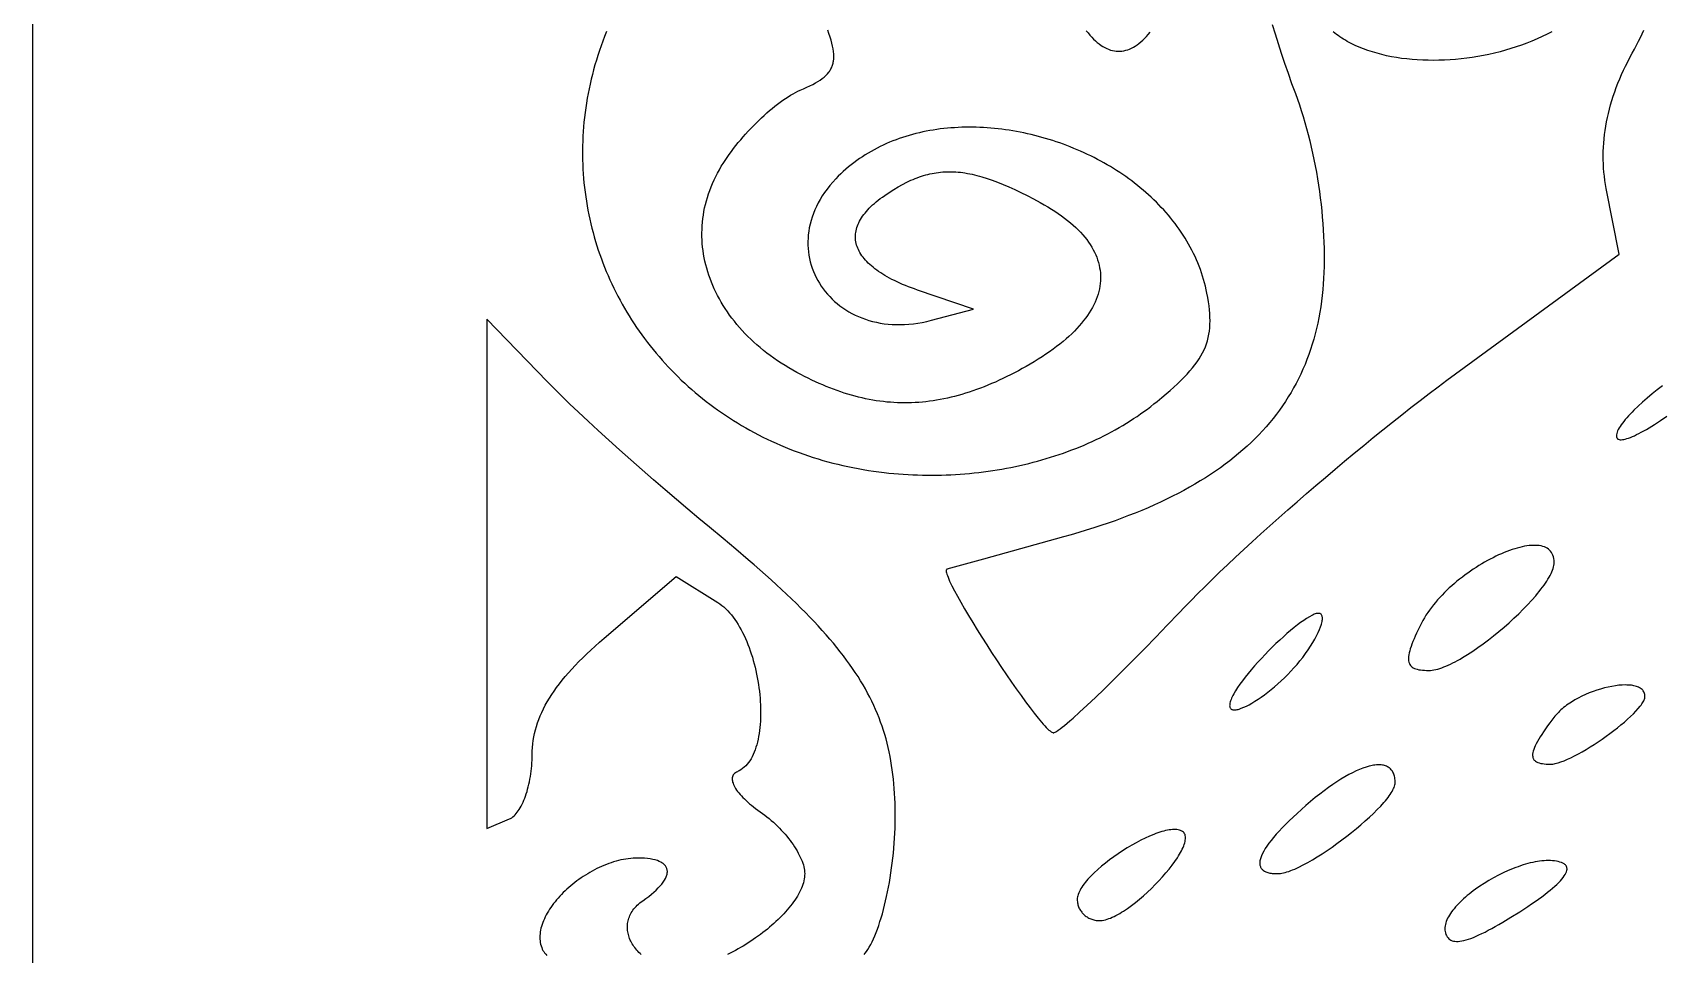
# Model space of a CAD drawing. Extents: x -500 to 500, y -999 to 1001.
# Drawn here: x -500.1 to -218.2, y 236.9 to 396.5 of the extents above; entities that cross this region are included whole.
import ezdxf

# ---------------------------------------------------------------- set-up
doc = ezdxf.new("R2010")
doc.units = 0
doc.layers.add('LAYER_1', color=18, linetype='CONTINUOUS')

msp = doc.modelspace()

# ---------------------------------------------------------------- linework, layer by layer
at = {"layer": 'LAYER_1'}
for points in [[(-0.07, -999.47), (499.93, -999.47), (497.95, 1000.53), (-500.07, 1000.53), (-500.07, -999.47)], [(-236.8, 304.74), (-236.82, 305.08), (-236.86, 305.4), (-236.92, 305.7), (-237.01, 305.98), (-237.12, 306.23), (-237.25, 306.46), (-237.41, 306.68), (-237.59, 306.87), (-237.78, 307.04), (-238, 307.19), (-238.24, 307.32), (-238.5, 307.43), (-238.77, 307.52), (-239.06, 307.59), (-239.37, 307.65), (-239.69, 307.68), (-240.03, 307.7), (-240.38, 307.7), (-240.74, 307.68), (-241.12, 307.65), (-241.51, 307.6), (-241.92, 307.53), (-242.33, 307.45), (-242.75, 307.35), (-243.18, 307.23), (-243.62, 307.1), (-244.07, 306.96), (-244.53, 306.8), (-244.99, 306.63), (-245.46, 306.44), (-245.93, 306.24), (-246.41, 306.03), (-246.89, 305.8), (-247.38, 305.56), (-247.86, 305.31), (-248.35, 305.05), (-248.84, 304.78), (-249.33, 304.49), (-249.82, 304.2), (-250.3, 303.89), (-250.79, 303.57), (-251.27, 303.25), (-251.75, 302.91), (-252.22, 302.57), (-252.69, 302.21), (-253.16, 301.85), (-253.62, 301.48), (-254.07, 301.1), (-254.51, 300.71), (-254.95, 300.32), (-255.37, 299.92), (-255.79, 299.51), (-256.19, 299.1), (-256.59, 298.68), (-256.97, 298.25), (-257.34, 297.82), (-257.7, 297.39), (-258.04, 296.95), (-258.37, 296.5), (-258.68, 296.05), (-258.98, 295.6), (-259.26, 295.15), (-259.52, 294.69), (-259.76, 294.23), (-260.34, 293.06), (-260.6, 292.52), (-260.83, 292), (-261.05, 291.51), (-261.24, 291.05), (-261.41, 290.61), (-261.56, 290.2), (-261.69, 289.81), (-261.8, 289.44), (-261.89, 289.09), (-261.95, 288.77), (-261.99, 288.47), (-262.01, 288.19), (-262.01, 287.93), (-261.98, 287.69), (-261.93, 287.47), (-261.86, 287.27), (-261.77, 287.08), (-261.66, 286.92), (-261.52, 286.77), (-261.36, 286.63), (-261.18, 286.51), (-260.97, 286.41), (-260.74, 286.32), (-260.49, 286.25), (-260.21, 286.18), (-259.91, 286.13), (-259.59, 286.1), (-259.24, 286.07), (-258.87, 286.06), (-258.48, 286.05), (-258.2, 286.06), (-257.91, 286.09), (-257.6, 286.14), (-257.28, 286.21), (-256.95, 286.29), (-256.61, 286.39), (-256.26, 286.51), (-255.89, 286.65), (-255.52, 286.8), (-255.13, 286.97), (-254.74, 287.15), (-254.34, 287.35), (-253.93, 287.56), (-253.51, 287.78), (-253.09, 288.02), (-252.66, 288.27), (-251.79, 288.8), (-250.9, 289.38), (-249.99, 290), (-249.09, 290.65), (-248.18, 291.33), (-247.27, 292.04), (-246.37, 292.78), (-245.48, 293.53), (-244.61, 294.29), (-243.76, 295.07), (-242.93, 295.85), (-242.14, 296.64), (-241.39, 297.42), (-240.67, 298.2), (-240, 298.96), (-239.68, 299.34), (-239.38, 299.72), (-239.09, 300.09), (-238.82, 300.45), (-238.56, 300.81), (-238.31, 301.16), (-238.08, 301.51), (-237.87, 301.85), (-237.68, 302.18), (-237.5, 302.5), (-237.34, 302.82), (-237.2, 303.12), (-237.08, 303.42), (-236.98, 303.71), (-236.91, 303.98), (-236.85, 304.24), (-236.82, 304.5)], [(-280.3, 288.31), (-279.81, 288.96), (-279.36, 289.61), (-278.94, 290.24), (-278.56, 290.86), (-278.21, 291.46), (-277.9, 292.05), (-277.63, 292.6), (-277.4, 293.13), (-277.21, 293.62), (-277.13, 293.86), (-277.06, 294.08), (-277.01, 294.3), (-276.96, 294.5), (-276.93, 294.69), (-276.91, 294.87), (-276.91, 295.04), (-276.91, 295.2), (-276.93, 295.34), (-276.96, 295.47), (-277, 295.58), (-277.06, 295.68), (-277.13, 295.77), (-277.21, 295.84), (-277.3, 295.89), (-277.41, 295.92), (-277.53, 295.93), (-277.66, 295.93), (-277.81, 295.91), (-277.97, 295.88), (-278.14, 295.82), (-278.32, 295.76), (-278.51, 295.68), (-278.72, 295.58), (-279.15, 295.35), (-279.63, 295.06), (-280.13, 294.72), (-280.67, 294.34), (-281.23, 293.92), (-281.81, 293.46), (-282.41, 292.96), (-283.03, 292.43), (-283.66, 291.87), (-284.29, 291.29), (-284.93, 290.69), (-285.57, 290.07), (-286.2, 289.43), (-286.83, 288.79), (-287.45, 288.13), (-288.05, 287.48), (-288.64, 286.82), (-289.2, 286.17), (-289.74, 285.52), (-290.25, 284.88), (-290.73, 284.26), (-291.17, 283.65), (-291.57, 283.07), (-291.93, 282.51), (-292.24, 281.97), (-292.37, 281.72), (-292.5, 281.47), (-292.61, 281.23), (-292.7, 281), (-292.78, 280.79), (-292.85, 280.59), (-292.89, 280.4), (-292.93, 280.23), (-292.94, 280.07), (-292.95, 279.93), (-292.94, 279.8), (-292.91, 279.69), (-292.87, 279.58), (-292.82, 279.49), (-292.76, 279.42), (-292.68, 279.35), (-292.59, 279.3), (-292.49, 279.26), (-292.38, 279.23), (-292.26, 279.22), (-292.13, 279.21), (-291.99, 279.22), (-291.83, 279.24), (-291.67, 279.27), (-291.5, 279.31), (-291.32, 279.36), (-290.93, 279.49), (-290.51, 279.67), (-290.06, 279.88), (-289.59, 280.12), (-289.09, 280.4), (-288.58, 280.72), (-288.04, 281.07), (-287.5, 281.44), (-286.94, 281.85), (-286.37, 282.28), (-285.79, 282.74), (-285.21, 283.21), (-284.63, 283.72), (-284.05, 284.24), (-283.48, 284.78), (-282.91, 285.33), (-282.36, 285.91), (-281.82, 286.49), (-281.29, 287.09), (-280.78, 287.7)], [(-221.09, 281.53), (-221.1, 281.71), (-221.12, 281.89), (-221.16, 282.05), (-221.22, 282.21), (-221.29, 282.36), (-221.38, 282.49), (-221.48, 282.62), (-221.6, 282.74), (-221.73, 282.85), (-221.88, 282.96), (-222.03, 283.05), (-222.2, 283.13), (-222.38, 283.21), (-222.57, 283.28), (-222.78, 283.34), (-222.99, 283.39), (-223.21, 283.43), (-223.44, 283.47), (-223.69, 283.49), (-223.94, 283.51), (-224.2, 283.52), (-224.46, 283.53), (-225.02, 283.51), (-225.6, 283.47), (-226.2, 283.39), (-226.82, 283.29), (-227.46, 283.17), (-228.1, 283.01), (-228.76, 282.83), (-229.41, 282.63), (-230.07, 282.4), (-230.73, 282.15), (-231.37, 281.88), (-232.01, 281.59), (-232.63, 281.27), (-233.24, 280.94), (-233.82, 280.58), (-234.38, 280.21), (-234.65, 280.02), (-234.91, 279.82), (-235.16, 279.62), (-235.41, 279.42), (-235.64, 279.21), (-235.87, 279), (-236.08, 278.78), (-236.29, 278.56), (-236.48, 278.34), (-236.67, 278.11), (-237.54, 276.97), (-237.93, 276.44), (-238.29, 275.93), (-238.63, 275.44), (-238.94, 274.98), (-239.22, 274.55), (-239.48, 274.13), (-239.71, 273.74), (-239.91, 273.37), (-240.08, 273.02), (-240.22, 272.69), (-240.34, 272.38), (-240.43, 272.1), (-240.49, 271.83), (-240.53, 271.58), (-240.54, 271.35), (-240.52, 271.13), (-240.5, 271.04), (-240.47, 270.94), (-240.44, 270.85), (-240.4, 270.76), (-240.35, 270.68), (-240.3, 270.6), (-240.24, 270.53), (-240.17, 270.46), (-240.01, 270.33), (-239.83, 270.22), (-239.62, 270.12), (-239.39, 270.03), (-239.13, 269.96), (-238.84, 269.91), (-238.52, 269.87), (-238.18, 269.84), (-237.81, 269.82), (-237.41, 269.81), (-237.23, 269.82), (-237.03, 269.84), (-236.82, 269.87), (-236.6, 269.91), (-236.37, 269.97), (-236.13, 270.04), (-235.62, 270.2), (-235.07, 270.41), (-234.49, 270.66), (-233.89, 270.94), (-233.26, 271.26), (-232.61, 271.61), (-231.94, 271.98), (-231.26, 272.38), (-230.58, 272.8), (-229.89, 273.24), (-229.19, 273.7), (-228.51, 274.17), (-227.82, 274.65), (-227.15, 275.13), (-226.5, 275.63), (-225.86, 276.12), (-225.25, 276.62), (-224.66, 277.11), (-224.11, 277.6), (-223.59, 278.08), (-223.1, 278.55), (-222.66, 279), (-222.27, 279.43), (-221.92, 279.85), (-221.77, 280.05), (-221.63, 280.24), (-221.51, 280.43), (-221.4, 280.61), (-221.31, 280.78), (-221.23, 280.95), (-221.17, 281.1), (-221.12, 281.25), (-221.1, 281.39)], [(-264.31, 266.6), (-264.31, 266.85), (-264.33, 267.08), (-264.35, 267.31), (-264.39, 267.52), (-264.43, 267.73), (-264.49, 267.92), (-264.55, 268.11), (-264.62, 268.28), (-264.7, 268.44), (-264.79, 268.6), (-264.89, 268.74), (-265, 268.87), (-265.11, 269), (-265.24, 269.11), (-265.37, 269.21), (-265.51, 269.31), (-265.66, 269.39), (-265.82, 269.46), (-265.98, 269.53), (-266.15, 269.58), (-266.34, 269.63), (-266.52, 269.66), (-266.72, 269.69), (-266.92, 269.7), (-267.13, 269.71), (-267.35, 269.7), (-267.57, 269.69), (-267.81, 269.66), (-268.04, 269.63), (-268.29, 269.59), (-268.54, 269.54), (-268.8, 269.48), (-269.33, 269.32), (-269.89, 269.13), (-270.47, 268.91), (-271.08, 268.65), (-271.7, 268.35), (-272.35, 268.01), (-273.01, 267.64), (-273.7, 267.23), (-274.4, 266.78), (-275.12, 266.3), (-275.86, 265.78), (-276.61, 265.23), (-277.37, 264.65), (-278.15, 264.03), (-278.94, 263.37), (-279.74, 262.68), (-280.52, 261.99), (-281.27, 261.31), (-281.97, 260.66), (-282.63, 260.02), (-283.25, 259.41), (-283.84, 258.81), (-284.38, 258.23), (-284.88, 257.68), (-285.34, 257.14), (-285.76, 256.62), (-286.15, 256.13), (-286.49, 255.65), (-286.79, 255.2), (-287.05, 254.77), (-287.26, 254.36), (-287.44, 253.97), (-287.51, 253.78), (-287.58, 253.6), (-287.63, 253.42), (-287.67, 253.25), (-287.7, 253.09), (-287.73, 252.93), (-287.74, 252.78), (-287.74, 252.63), (-287.73, 252.49), (-287.71, 252.35), (-287.68, 252.22), (-287.64, 252.1), (-287.59, 251.98), (-287.53, 251.87), (-287.46, 251.76), (-287.38, 251.66), (-287.28, 251.57), (-287.18, 251.48), (-287.07, 251.39), (-286.94, 251.32), (-286.81, 251.24), (-286.67, 251.18), (-286.51, 251.12), (-286.35, 251.07), (-286.17, 251.02), (-285.98, 250.98), (-285.79, 250.95), (-285.58, 250.92), (-285.13, 250.88), (-284.64, 250.87), (-284.41, 250.88), (-284.16, 250.9), (-283.9, 250.94), (-283.62, 251), (-283.33, 251.08), (-283.03, 251.17), (-282.71, 251.27), (-282.39, 251.39), (-282.05, 251.52), (-281.7, 251.67), (-281.35, 251.83), (-280.98, 252), (-280.22, 252.38), (-279.44, 252.8), (-278.63, 253.27), (-277.8, 253.77), (-276.95, 254.3), (-276.1, 254.87), (-275.24, 255.46), (-274.38, 256.07), (-273.52, 256.7), (-272.67, 257.34), (-271.84, 258), (-271.03, 258.66), (-270.24, 259.33), (-269.48, 259.99), (-268.75, 260.65), (-268.06, 261.31), (-267.41, 261.95), (-266.81, 262.58), (-266.26, 263.19), (-266.01, 263.48), (-265.77, 263.77), (-265.55, 264.05), (-265.35, 264.33), (-265.16, 264.6), (-264.99, 264.86), (-264.83, 265.11), (-264.7, 265.36), (-264.58, 265.59), (-264.49, 265.81), (-264.41, 266.03), (-264.35, 266.23), (-264.32, 266.42)], [(-301.08, 258.15), (-301.25, 258.25), (-301.43, 258.34), (-301.63, 258.4), (-301.84, 258.45), (-302.07, 258.49), (-302.31, 258.51), (-302.57, 258.51), (-302.84, 258.5), (-303.12, 258.48), (-303.41, 258.44), (-303.71, 258.38), (-304.02, 258.32), (-304.34, 258.24), (-304.67, 258.15), (-305.01, 258.05), (-305.36, 257.93), (-305.71, 257.81), (-306.07, 257.67), (-306.81, 257.36), (-307.57, 257.02), (-308.34, 256.64), (-309.12, 256.23), (-309.9, 255.79), (-310.69, 255.33), (-311.47, 254.84), (-312.24, 254.33), (-312.99, 253.8), (-313.73, 253.26), (-314.44, 252.71), (-315.12, 252.15), (-315.77, 251.59), (-316.38, 251.02), (-316.67, 250.74), (-316.95, 250.46), (-317.21, 250.18), (-317.46, 249.9), (-317.7, 249.62), (-317.93, 249.35), (-318.14, 249.08), (-318.33, 248.81), (-318.51, 248.55), (-318.67, 248.28), (-318.82, 248.03), (-318.95, 247.78), (-319.06, 247.53), (-319.15, 247.29), (-319.22, 247.05), (-319.28, 246.83), (-319.31, 246.6), (-319.32, 246.39), (-319.31, 246.2), (-319.3, 246.02), (-319.28, 245.84), (-319.24, 245.66), (-319.2, 245.48), (-319.15, 245.31), (-319.09, 245.14), (-319.02, 244.98), (-318.94, 244.81), (-318.85, 244.66), (-318.76, 244.5), (-318.66, 244.36), (-318.55, 244.21), (-318.44, 244.08), (-318.32, 243.94), (-318.19, 243.82), (-318.06, 243.7), (-317.92, 243.58), (-317.77, 243.47), (-317.62, 243.37), (-317.47, 243.28), (-317.31, 243.19), (-317.14, 243.11), (-316.97, 243.04), (-316.8, 242.97), (-316.62, 242.91), (-316.44, 242.86), (-316.25, 242.82), (-316.06, 242.79), (-315.87, 242.77), (-315.68, 242.75), (-315.48, 242.75), (-315.23, 242.76), (-314.98, 242.79), (-314.71, 242.83), (-314.44, 242.9), (-314.15, 242.98), (-313.86, 243.08), (-313.56, 243.19), (-313.26, 243.32), (-312.94, 243.47), (-312.63, 243.63), (-312.3, 243.8), (-311.97, 243.99), (-311.64, 244.18), (-311.3, 244.4), (-310.96, 244.62), (-310.62, 244.85), (-309.93, 245.35), (-309.23, 245.89), (-308.53, 246.46), (-307.84, 247.05), (-307.15, 247.68), (-306.48, 248.32), (-305.82, 248.97), (-305.18, 249.64), (-304.56, 250.32), (-303.98, 250.99), (-303.42, 251.66), (-302.9, 252.33), (-302.43, 252.99), (-302, 253.62), (-301.8, 253.94), (-301.62, 254.24), (-301.44, 254.54), (-301.29, 254.84), (-301.14, 255.12), (-301.02, 255.4), (-300.9, 255.67), (-300.81, 255.93), (-300.73, 256.18), (-300.66, 256.42), (-300.62, 256.65), (-300.59, 256.87), (-300.58, 257.08), (-300.59, 257.27), (-300.62, 257.46), (-300.67, 257.62), (-300.74, 257.78), (-300.83, 257.92), (-300.95, 258.04)], [(-236.1, 252.96), (-236.42, 253.03), (-236.75, 253.08), (-237.09, 253.11), (-237.44, 253.13), (-237.8, 253.14), (-238.17, 253.13), (-238.54, 253.11), (-238.93, 253.07), (-239.32, 253.03), (-239.71, 252.97), (-240.11, 252.89), (-240.52, 252.81), (-240.93, 252.72), (-241.34, 252.61), (-241.76, 252.49), (-242.18, 252.37), (-242.61, 252.23), (-243.03, 252.08), (-243.46, 251.93), (-243.89, 251.76), (-244.32, 251.59), (-244.75, 251.4), (-245.6, 251.02), (-246.45, 250.6), (-247.29, 250.15), (-248.11, 249.68), (-248.91, 249.19), (-249.69, 248.68), (-250.44, 248.16), (-250.81, 247.89), (-251.16, 247.62), (-251.51, 247.34), (-251.84, 247.07), (-252.17, 246.79), (-252.48, 246.51), (-252.79, 246.23), (-253.08, 245.95), (-253.36, 245.66), (-253.62, 245.38), (-253.88, 245.1), (-254.12, 244.81), (-254.34, 244.53), (-254.55, 244.25), (-254.74, 243.97), (-254.92, 243.69), (-255.08, 243.42), (-255.23, 243.14), (-255.36, 242.87), (-255.46, 242.6), (-255.55, 242.34), (-255.62, 242.08), (-255.68, 241.82), (-255.71, 241.57), (-255.72, 241.32), (-255.7, 241.08), (-255.67, 240.84), (-255.61, 240.61), (-255.53, 240.36), (-255.43, 240.14), (-255.31, 239.94), (-255.17, 239.76), (-255.02, 239.6), (-254.85, 239.47), (-254.66, 239.36), (-254.45, 239.27), (-254.22, 239.21), (-253.97, 239.16), (-253.7, 239.14), (-253.41, 239.15), (-253.1, 239.18), (-252.77, 239.23), (-252.41, 239.3), (-252.04, 239.4), (-251.64, 239.52), (-251.22, 239.67), (-250.78, 239.84), (-250.31, 240.04), (-249.82, 240.26), (-249.3, 240.5), (-248.76, 240.77), (-248.2, 241.06), (-247.61, 241.37), (-247, 241.72), (-246.36, 242.08), (-245.69, 242.47), (-244.28, 243.33), (-242.75, 244.29), (-242.04, 244.75), (-241.36, 245.2), (-240.71, 245.64), (-240.09, 246.06), (-239.51, 246.47), (-238.96, 246.87), (-238.44, 247.26), (-237.95, 247.64), (-237.5, 248), (-237.08, 248.35), (-236.69, 248.69), (-236.33, 249.02), (-236.01, 249.33), (-235.72, 249.64), (-235.46, 249.93), (-235.24, 250.2), (-235.05, 250.47), (-234.89, 250.72), (-234.76, 250.96), (-234.67, 251.19), (-234.61, 251.41), (-234.59, 251.51), (-234.58, 251.61), (-234.58, 251.71), (-234.59, 251.8), (-234.6, 251.89), (-234.62, 251.98), (-234.65, 252.07), (-234.69, 252.15), (-234.74, 252.23), (-234.8, 252.3), (-234.86, 252.37), (-234.93, 252.44), (-235.1, 252.57), (-235.3, 252.69), (-235.54, 252.79), (-235.8, 252.88)]]:
    msp.add_lwpolyline(points, close=True, dxfattribs=at)
for points in [[(-285.58, 397.84), (-285.1, 396.24), (-284.58, 394.59), (-284.03, 392.89), (-283.45, 391.16), (-282.85, 389.42), (-282.22, 387.66), (-281.58, 385.91), (-281.23, 384.94), (-280.89, 383.95), (-280.56, 382.95), (-280.24, 381.93), (-279.94, 380.89), (-279.64, 379.85), (-279.36, 378.79), (-279.1, 377.72), (-278.84, 376.65), (-278.6, 375.56), (-278.37, 374.47), (-278.15, 373.37), (-277.95, 372.27), (-277.76, 371.16), (-277.59, 370.05), (-277.43, 368.94), (-277.28, 367.83), (-277.14, 366.72), (-277.02, 365.62), (-276.92, 364.51), (-276.83, 363.42), (-276.75, 362.32), (-276.69, 361.24), (-276.65, 360.16), (-276.62, 359.09), (-276.6, 358.03), (-276.6, 356.98), (-276.62, 355.95), (-276.65, 354.93), (-276.7, 353.92), (-276.76, 352.93), (-276.84, 351.96), (-276.95, 350.96), (-277.07, 349.98), (-277.2, 349), (-277.36, 348.04), (-277.53, 347.09), (-277.72, 346.15), (-277.93, 345.22), (-278.16, 344.31), (-278.41, 343.4), (-278.67, 342.5), (-278.95, 341.62), (-279.25, 340.75), (-279.57, 339.89), (-279.91, 339.03), (-280.27, 338.19), (-280.64, 337.36), (-281.04, 336.55), (-281.45, 335.74), (-281.88, 334.94), (-282.33, 334.15), (-282.8, 333.38), (-283.29, 332.61), (-283.8, 331.86), (-284.32, 331.11), (-284.87, 330.38), (-285.43, 329.65), (-286.02, 328.94), (-286.62, 328.23), (-287.24, 327.54), (-287.89, 326.85), (-288.55, 326.18), (-289.23, 325.51), (-289.93, 324.86), (-290.65, 324.21), (-291.39, 323.58), (-292.15, 322.95), (-292.93, 322.34), (-293.73, 321.73), (-294.55, 321.14), (-295.39, 320.55), (-296.25, 319.97), (-297.13, 319.4), (-298.03, 318.84), (-298.95, 318.29), (-299.89, 317.75), (-300.85, 317.22), (-301.83, 316.7), (-302.83, 316.19), (-303.86, 315.68), (-304.9, 315.19), (-305.96, 314.7), (-307.05, 314.22), (-308.15, 313.75), (-309.28, 313.29), (-310.43, 312.84), (-311.59, 312.4), (-312.78, 311.96), (-313.99, 311.54), (-315.22, 311.12), (-316.47, 310.71), (-317.75, 310.31), (-319.04, 309.92), (-320.36, 309.53), (-321.69, 309.15), (-335.56, 305.32), (-339.99, 304.08), (-341.87, 303.55), (-341.91, 303.53), (-341.94, 303.5), (-341.96, 303.46), (-341.98, 303.42), (-341.99, 303.36), (-342, 303.29), (-341.98, 303.13), (-341.95, 302.94), (-341.88, 302.71), (-341.79, 302.46), (-341.68, 302.17), (-341.55, 301.85), (-341.4, 301.5), (-341.02, 300.72), (-340.57, 299.85), (-340.05, 298.88), (-339.47, 297.84), (-338.83, 296.73), (-338.14, 295.56), (-337.4, 294.34), (-336.63, 293.08), (-335.82, 291.79), (-334.99, 290.49), (-334.14, 289.18), (-333.28, 287.87), (-332.42, 286.57), (-331.55, 285.29), (-330.7, 284.04), (-329.86, 282.84), (-329.04, 281.69), (-328.25, 280.6), (-327.49, 279.58), (-326.77, 278.65), (-326.1, 277.81), (-325.49, 277.07), (-325.2, 276.74), (-324.93, 276.44), (-324.68, 276.17), (-324.45, 275.94), (-324.23, 275.73), (-324.03, 275.57), (-323.85, 275.43), (-323.7, 275.34), (-323.56, 275.28), (-323.5, 275.26), (-323.45, 275.26), (-323.39, 275.27), (-323.31, 275.29), (-323.13, 275.37), (-322.9, 275.5), (-322.62, 275.69), (-322.29, 275.92), (-321.93, 276.2), (-321.52, 276.53), (-321.07, 276.9), (-320.58, 277.32), (-320.05, 277.78), (-318.9, 278.82), (-317.6, 280.02), (-316.18, 281.36), (-314.66, 282.83), (-313.03, 284.42), (-311.31, 286.13), (-309.51, 287.94), (-307.64, 289.83), (-305.72, 291.81), (-303.76, 293.86), (-301.76, 295.97), (-300.72, 297.05), (-299.62, 298.18), (-298.46, 299.34), (-297.26, 300.54), (-296, 301.77), (-294.69, 303.03), (-293.33, 304.32), (-291.94, 305.63), (-290.51, 306.96), (-289.04, 308.31), (-287.53, 309.68), (-286, 311.06), (-284.44, 312.45), (-282.86, 313.85), (-281.26, 315.25), (-279.64, 316.66), (-278.01, 318.06), (-276.37, 319.47), (-274.71, 320.87), (-273.06, 322.26), (-271.4, 323.64), (-269.74, 325.01), (-268.09, 326.36), (-266.44, 327.69), (-264.8, 329.01), (-263.18, 330.29), (-261.58, 331.56), (-259.99, 332.79), (-258.42, 333.99), (-256.89, 335.16), (-255.38, 336.29), (-253.9, 337.38), (-225.57, 358.12), (-227.78, 369.47), (-227.91, 370.17), (-228.02, 370.87), (-228.11, 371.58), (-228.18, 372.29), (-228.24, 373), (-228.28, 373.72), (-228.3, 374.44), (-228.31, 375.16), (-228.3, 375.88), (-228.27, 376.61), (-228.22, 377.34), (-228.16, 378.07), (-228.08, 378.8), (-227.98, 379.53), (-227.86, 380.27), (-227.73, 381.01), (-227.58, 381.74), (-227.41, 382.48), (-227.23, 383.22), (-227.03, 383.97), (-226.81, 384.71), (-226.57, 385.45), (-226.32, 386.2), (-226.05, 386.94), (-225.76, 387.69), (-225.46, 388.43), (-225.14, 389.18), (-224.8, 389.93), (-224.45, 390.67), (-224.08, 391.42), (-223.69, 392.16), (-223.28, 392.91), (-222.91, 393.6), (-222.55, 394.28), (-222.2, 394.95), (-221.88, 395.6), (-221.57, 396.24), (-221.28, 396.87)], [(-400.76, 396.63), (-401.09, 395.8), (-401.4, 394.98), (-401.7, 394.16), (-401.99, 393.33), (-402.26, 392.51), (-402.51, 391.68), (-402.76, 390.85), (-402.99, 390.03), (-403.21, 389.2), (-403.41, 388.38), (-403.6, 387.55), (-403.78, 386.72), (-403.94, 385.9), (-404.1, 385.08), (-404.23, 384.25), (-404.36, 383.43), (-404.47, 382.61), (-404.57, 381.78), (-404.66, 380.96), (-404.73, 380.14), (-404.8, 379.33), (-404.84, 378.51), (-404.88, 377.69), (-404.91, 376.88), (-404.92, 376.07), (-404.92, 375.26), (-404.91, 374.45), (-404.88, 373.64), (-404.84, 372.84), (-404.79, 372.03), (-404.73, 371.23), (-404.66, 370.43), (-404.58, 369.64), (-404.48, 368.85), (-404.37, 368.05), (-404.25, 367.27), (-404.12, 366.48), (-403.98, 365.7), (-403.82, 364.92), (-403.66, 364.15), (-403.48, 363.37), (-403.29, 362.6), (-403.09, 361.84), (-402.88, 361.08), (-402.66, 360.32), (-402.43, 359.56), (-402.18, 358.81), (-401.93, 358.06), (-401.66, 357.32), (-401.39, 356.58), (-401.1, 355.85), (-400.8, 355.12), (-400.49, 354.39), (-400.17, 353.67), (-399.85, 352.96), (-399.51, 352.24), (-399.16, 351.54), (-398.79, 350.84), (-398.42, 350.14), (-398.04, 349.45), (-397.65, 348.76), (-397.25, 348.08), (-396.84, 347.41), (-396.42, 346.74), (-395.99, 346.07), (-395.55, 345.42), (-395.1, 344.76), (-394.64, 344.12), (-394.17, 343.48), (-393.69, 342.84), (-393.2, 342.22), (-392.71, 341.59), (-392.2, 340.98), (-391.68, 340.37), (-391.16, 339.77), (-390.62, 339.18), (-390.08, 338.59), (-389.53, 338.01), (-388.96, 337.44), (-388.39, 336.87), (-387.82, 336.31), (-387.23, 335.76), (-386.63, 335.22), (-386.02, 334.68), (-385.41, 334.15), (-384.79, 333.63), (-384.16, 333.12), (-383.52, 332.61), (-382.87, 332.12), (-382.21, 331.63), (-381.55, 331.15), (-380.88, 330.68), (-380.2, 330.22), (-379.51, 329.76), (-378.81, 329.32), (-378.11, 328.88), (-377.4, 328.45), (-376.68, 328.03), (-375.95, 327.62), (-375.22, 327.22), (-374.47, 326.83), (-373.72, 326.45), (-372.97, 326.08), (-372.2, 325.72), (-371.43, 325.37), (-370.65, 325.03), (-369.86, 324.69), (-369.07, 324.37), (-368.27, 324.06), (-367.46, 323.76), (-366.65, 323.47), (-365.82, 323.19), (-365, 322.92), (-364.16, 322.66), (-363.32, 322.41), (-362.47, 322.17), (-361.61, 321.94), (-360.75, 321.73), (-359.89, 321.52), (-359.01, 321.33), (-358.13, 321.15), (-357.24, 320.98), (-356.35, 320.82), (-355.45, 320.67), (-354.55, 320.54), (-353.64, 320.42), (-352.72, 320.3), (-351.89, 320.21), (-351.07, 320.14), (-350.24, 320.07), (-349.41, 320), (-348.59, 319.95), (-347.76, 319.91), (-346.94, 319.88), (-346.12, 319.86), (-345.29, 319.85), (-344.47, 319.84), (-343.65, 319.85), (-342.83, 319.86), (-342.01, 319.89), (-341.2, 319.92), (-340.38, 319.97), (-339.57, 320.02), (-338.76, 320.08), (-337.95, 320.15), (-337.14, 320.23), (-336.34, 320.32), (-335.54, 320.42), (-334.74, 320.52), (-333.94, 320.64), (-333.15, 320.76), (-332.36, 320.9), (-331.58, 321.04), (-330.79, 321.19), (-330.01, 321.35), (-329.24, 321.52), (-328.46, 321.69), (-327.7, 321.88), (-326.93, 322.07), (-326.17, 322.28), (-325.42, 322.49), (-324.67, 322.71), (-323.92, 322.94), (-323.18, 323.17), (-322.44, 323.42), (-321.71, 323.67), (-320.99, 323.94), (-320.26, 324.21), (-319.55, 324.48), (-318.84, 324.77), (-318.14, 325.07), (-317.44, 325.37), (-316.75, 325.68), (-316.06, 326), (-315.38, 326.33), (-314.71, 326.66), (-314.04, 327), (-313.38, 327.36), (-312.73, 327.71), (-312.08, 328.08), (-311.44, 328.46), (-310.81, 328.84), (-310.19, 329.23), (-309.57, 329.63), (-308.96, 330.03), (-308.36, 330.44), (-307.77, 330.86), (-307.19, 331.29), (-306.61, 331.73), (-306.04, 332.17), (-305.48, 332.62), (-304.7, 333.27), (-303.96, 333.9), (-303.26, 334.51), (-302.59, 335.1), (-301.97, 335.68), (-301.38, 336.25), (-300.82, 336.81), (-300.31, 337.35), (-299.82, 337.89), (-299.38, 338.42), (-298.96, 338.95), (-298.58, 339.47), (-298.24, 339.99), (-297.92, 340.51), (-297.63, 341.03), (-297.38, 341.55), (-297.15, 342.07), (-296.96, 342.6), (-296.79, 343.13), (-296.65, 343.68), (-296.54, 344.23), (-296.45, 344.79), (-296.39, 345.37), (-296.35, 345.96), (-296.34, 346.56), (-296.35, 347.18), (-296.39, 347.82), (-296.44, 348.48), (-296.52, 349.16), (-296.62, 349.86), (-296.74, 350.58), (-296.88, 351.34), (-297.01, 351.94), (-297.14, 352.54), (-297.29, 353.13), (-297.46, 353.72), (-297.63, 354.3), (-297.82, 354.88), (-298.02, 355.45), (-298.24, 356.02), (-298.46, 356.58), (-298.7, 357.14), (-298.94, 357.69), (-299.2, 358.24), (-299.47, 358.78), (-299.76, 359.31), (-300.05, 359.84), (-300.35, 360.37), (-300.67, 360.89), (-300.99, 361.4), (-301.33, 361.91), (-301.67, 362.41), (-302.02, 362.91), (-302.39, 363.4), (-302.76, 363.88), (-303.14, 364.36), (-303.54, 364.83), (-303.94, 365.3), (-304.35, 365.76), (-304.77, 366.21), (-305.19, 366.66), (-305.63, 367.1), (-306.07, 367.53), (-306.53, 367.96), (-306.99, 368.38), (-307.45, 368.8), (-307.93, 369.21), (-308.41, 369.61), (-308.9, 370), (-309.39, 370.39), (-309.9, 370.77), (-310.41, 371.15), (-310.92, 371.52), (-311.44, 371.88), (-311.97, 372.23), (-312.51, 372.58), (-313.05, 372.92), (-313.59, 373.25), (-314.14, 373.58), (-314.7, 373.9), (-315.26, 374.21), (-315.83, 374.51), (-316.4, 374.81), (-316.98, 375.1), (-317.56, 375.38), (-318.14, 375.65), (-318.73, 375.92), (-319.32, 376.17), (-319.92, 376.42), (-320.52, 376.67), (-321.12, 376.9), (-321.72, 377.13), (-322.33, 377.35), (-322.95, 377.56), (-323.56, 377.76), (-324.18, 377.96), (-324.8, 378.14), (-325.42, 378.32), (-326.04, 378.49), (-326.67, 378.65), (-327.3, 378.81), (-327.92, 378.95), (-328.55, 379.09), (-329.19, 379.22), (-329.82, 379.34), (-330.45, 379.45), (-331.08, 379.55), (-331.72, 379.64), (-332.35, 379.73), (-332.99, 379.8), (-333.62, 379.87), (-334.26, 379.93), (-334.89, 379.98), (-335.52, 380.02), (-336.15, 380.05), (-336.79, 380.07), (-337.42, 380.08), (-338.05, 380.08), (-338.67, 380.08), (-339.3, 380.06), (-339.93, 380.04), (-340.55, 380), (-341.17, 379.96), (-341.79, 379.91), (-342.4, 379.84), (-343.02, 379.77), (-343.63, 379.69), (-344.23, 379.59), (-344.84, 379.49), (-345.44, 379.38), (-346.04, 379.26), (-346.63, 379.12), (-347.22, 378.98), (-347.81, 378.83), (-348.39, 378.67), (-348.97, 378.49), (-349.54, 378.31), (-350.11, 378.12), (-350.67, 377.91), (-351.23, 377.7), (-351.78, 377.48), (-352.33, 377.24), (-352.87, 376.99), (-353.41, 376.74), (-353.94, 376.47), (-354.47, 376.19), (-354.99, 375.9), (-355.5, 375.6), (-356, 375.29), (-356.5, 374.97), (-357, 374.64), (-357.48, 374.3), (-357.96, 373.94), (-358.43, 373.58), (-358.89, 373.2), (-359.35, 372.81), (-359.8, 372.41), (-360.23, 372), (-360.67, 371.58), (-361.09, 371.14), (-361.62, 370.56), (-362.12, 369.97), (-362.59, 369.38), (-363.02, 368.78), (-363.43, 368.18), (-363.8, 367.58), (-364.14, 366.97), (-364.45, 366.36), (-364.73, 365.75), (-364.98, 365.14), (-365.19, 364.53), (-365.38, 363.91), (-365.54, 363.3), (-365.68, 362.69), (-365.78, 362.08), (-365.86, 361.47), (-365.9, 360.87), (-365.93, 360.27), (-365.92, 359.68), (-365.89, 359.08), (-365.83, 358.5), (-365.75, 357.92), (-365.64, 357.35), (-365.51, 356.78), (-365.35, 356.22), (-365.17, 355.67), (-364.97, 355.13), (-364.74, 354.6), (-364.49, 354.08), (-364.22, 353.57), (-363.93, 353.07), (-363.61, 352.58), (-363.28, 352.1), (-362.92, 351.64), (-362.54, 351.19), (-362.15, 350.75), (-361.73, 350.33), (-361.3, 349.93), (-360.84, 349.54), (-360.37, 349.17), (-359.88, 348.81), (-359.37, 348.47), (-358.84, 348.15), (-358.3, 347.85), (-357.74, 347.57), (-357.17, 347.3), (-356.58, 347.06), (-355.98, 346.84), (-355.36, 346.64), (-354.72, 346.47), (-354.07, 346.31), (-353.41, 346.18), (-352.74, 346.07), (-352.05, 345.99), (-351.35, 345.93), (-350.64, 345.9), (-349.91, 345.9), (-349.18, 345.92), (-348.43, 345.97), (-347.67, 346.05), (-346.91, 346.15), (-346.13, 346.29), (-345.35, 346.45), (-344.55, 346.65), (-337.28, 348.57), (-346.93, 351.89), (-347.48, 352.08), (-348.02, 352.27), (-348.54, 352.47), (-349.04, 352.68), (-349.54, 352.88), (-350.02, 353.09), (-350.48, 353.31), (-350.93, 353.52), (-351.37, 353.74), (-351.79, 353.96), (-352.2, 354.19), (-352.59, 354.41), (-352.97, 354.64), (-353.33, 354.88), (-353.68, 355.11), (-354.02, 355.35), (-354.34, 355.59), (-354.65, 355.83), (-354.94, 356.08), (-355.22, 356.32), (-355.48, 356.57), (-355.73, 356.82), (-355.96, 357.07), (-356.18, 357.33), (-356.38, 357.59), (-356.57, 357.84), (-356.75, 358.1), (-356.91, 358.37), (-357.05, 358.63), (-357.18, 358.89), (-357.3, 359.16), (-357.4, 359.43), (-357.49, 359.69), (-357.56, 359.96), (-357.61, 360.24), (-357.66, 360.51), (-357.68, 360.78), (-357.69, 361.05), (-357.69, 361.33), (-357.67, 361.6), (-357.64, 361.88), (-357.59, 362.16), (-357.52, 362.44), (-357.44, 362.71), (-357.35, 362.99), (-357.24, 363.27), (-357.11, 363.55), (-356.97, 363.83), (-356.82, 364.11), (-356.65, 364.39), (-356.46, 364.67), (-356.26, 364.95), (-356.04, 365.22), (-355.81, 365.5), (-355.56, 365.78), (-355.3, 366.06), (-355.02, 366.34), (-354.73, 366.62), (-354.42, 366.89), (-354.09, 367.17), (-353.75, 367.44), (-353.39, 367.72), (-353.02, 367.99), (-352.63, 368.27), (-351.85, 368.79), (-351.08, 369.28), (-350.32, 369.74), (-349.57, 370.16), (-348.83, 370.54), (-348.46, 370.72), (-348.09, 370.89), (-347.72, 371.05), (-347.36, 371.2), (-346.99, 371.34), (-346.63, 371.47), (-346.27, 371.6), (-345.9, 371.71), (-345.54, 371.82), (-345.17, 371.92), (-344.81, 372), (-344.44, 372.08), (-344.08, 372.15), (-343.71, 372.21), (-343.34, 372.26), (-342.97, 372.31), (-342.6, 372.34), (-342.22, 372.36), (-341.85, 372.38), (-341.47, 372.38), (-341.09, 372.38), (-340.7, 372.37), (-340.32, 372.34), (-339.93, 372.31), (-339.53, 372.27), (-339.14, 372.22), (-338.74, 372.16), (-338.33, 372.09), (-337.92, 372.02), (-337.51, 371.93), (-337.09, 371.83), (-336.67, 371.73), (-336.24, 371.61), (-335.81, 371.49), (-334.93, 371.21), (-334.02, 370.9), (-333.09, 370.55), (-332.13, 370.16), (-331.15, 369.74), (-330.13, 369.27), (-329.09, 368.77), (-328.01, 368.24), (-326.89, 367.66), (-325.74, 367.04), (-325.07, 366.67), (-324.42, 366.3), (-323.8, 365.92), (-323.19, 365.53), (-322.61, 365.14), (-322.05, 364.75), (-321.52, 364.35), (-321, 363.95), (-320.51, 363.55), (-320.04, 363.14), (-319.59, 362.72), (-319.16, 362.31), (-318.76, 361.89), (-318.38, 361.47), (-318.02, 361.05), (-317.68, 360.62), (-317.37, 360.19), (-317.08, 359.76), (-316.8, 359.32), (-316.56, 358.88), (-316.33, 358.44), (-316.13, 358), (-315.94, 357.56), (-315.79, 357.11), (-315.65, 356.66), (-315.53, 356.21), (-315.44, 355.76), (-315.37, 355.31), (-315.32, 354.86), (-315.29, 354.4), (-315.29, 353.95), (-315.3, 353.49), (-315.34, 353.03), (-315.41, 352.57), (-315.49, 352.11), (-315.6, 351.65), (-315.72, 351.19), (-315.87, 350.73), (-316.04, 350.27), (-316.24, 349.81), (-316.45, 349.35), (-316.69, 348.89), (-316.95, 348.43), (-317.23, 347.97), (-317.54, 347.51), (-317.86, 347.06), (-318.21, 346.6), (-318.58, 346.14), (-318.97, 345.69), (-319.39, 345.23), (-319.82, 344.78), (-320.28, 344.33), (-320.76, 343.88), (-321.26, 343.43), (-321.78, 342.98), (-322.33, 342.54), (-322.9, 342.1), (-323.49, 341.66), (-324.1, 341.22), (-324.73, 340.78), (-325.38, 340.35), (-326.06, 339.92), (-326.76, 339.49), (-327.48, 339.06), (-328.16, 338.67), (-328.84, 338.3), (-329.51, 337.93), (-330.18, 337.57), (-330.85, 337.23), (-331.52, 336.9), (-332.18, 336.58), (-332.84, 336.27), (-333.49, 335.97), (-334.14, 335.69), (-334.79, 335.42), (-335.44, 335.16), (-336.08, 334.91), (-336.73, 334.67), (-337.37, 334.44), (-338, 334.23), (-338.64, 334.02), (-339.27, 333.83), (-339.9, 333.65), (-340.53, 333.49), (-341.16, 333.33), (-341.78, 333.19), (-342.41, 333.05), (-343.03, 332.93), (-343.65, 332.82), (-344.27, 332.73), (-344.89, 332.64), (-345.51, 332.56), (-346.12, 332.5), (-346.74, 332.45), (-347.35, 332.41), (-347.97, 332.38), (-348.58, 332.37), (-349.19, 332.36), (-349.81, 332.37), (-350.42, 332.39), (-351.03, 332.42), (-351.64, 332.46), (-352.25, 332.51), (-352.86, 332.58), (-353.48, 332.66), (-354.09, 332.74), (-354.7, 332.84), (-355.31, 332.96), (-355.93, 333.08), (-356.54, 333.21), (-357.16, 333.36), (-357.77, 333.52), (-358.39, 333.69), (-359, 333.87), (-359.62, 334.06), (-360.24, 334.26), (-360.86, 334.48), (-361.49, 334.71), (-362.11, 334.95), (-362.74, 335.2), (-363.36, 335.46), (-363.99, 335.73), (-364.62, 336.02), (-365.26, 336.31), (-365.89, 336.62), (-366.53, 336.94), (-367.17, 337.27), (-367.81, 337.62), (-368.51, 338), (-369.2, 338.4), (-369.87, 338.81), (-370.53, 339.23), (-371.17, 339.66), (-371.8, 340.09), (-372.42, 340.54), (-373.02, 340.99), (-373.61, 341.45), (-374.18, 341.92), (-374.73, 342.4), (-375.28, 342.88), (-375.8, 343.38), (-376.31, 343.88), (-376.81, 344.38), (-377.29, 344.9), (-377.76, 345.42), (-378.21, 345.94), (-378.64, 346.48), (-379.06, 347.02), (-379.46, 347.56), (-379.85, 348.11), (-380.22, 348.67), (-380.58, 349.23), (-380.92, 349.79), (-381.24, 350.36), (-381.55, 350.94), (-381.84, 351.52), (-382.12, 352.1), (-382.38, 352.69), (-382.62, 353.28), (-382.85, 353.87), (-383.06, 354.47), (-383.25, 355.06), (-383.43, 355.67), (-383.59, 356.27), (-383.73, 356.88), (-383.86, 357.49), (-383.96, 358.1), (-384.06, 358.71), (-384.13, 359.32), (-384.19, 359.94), (-384.23, 360.55), (-384.25, 361.17), (-384.25, 361.79), (-384.24, 362.4), (-384.21, 363.02), (-384.16, 363.64), (-384.09, 364.25), (-384.01, 364.87), (-383.91, 365.49), (-383.79, 366.1), (-383.65, 366.71), (-383.49, 367.33), (-383.32, 367.94), (-383.12, 368.54), (-382.91, 369.15), (-382.68, 369.75), (-382.43, 370.35), (-382.16, 370.95), (-381.87, 371.55), (-381.57, 372.14), (-381.24, 372.73), (-380.9, 373.31), (-380.58, 373.82), (-380.25, 374.34), (-379.9, 374.85), (-379.54, 375.36), (-379.16, 375.88), (-378.78, 376.39), (-378.38, 376.9), (-377.97, 377.41), (-377.55, 377.91), (-377.12, 378.41), (-376.69, 378.9), (-376.24, 379.39), (-375.79, 379.87), (-375.34, 380.34), (-374.88, 380.8), (-374.42, 381.25), (-373.95, 381.69), (-373.49, 382.12), (-373.02, 382.54), (-372.55, 382.95), (-372.09, 383.34), (-371.62, 383.71), (-371.16, 384.08), (-370.7, 384.42), (-370.24, 384.75), (-369.79, 385.05), (-369.35, 385.34), (-368.91, 385.61), (-368.48, 385.86), (-368.06, 386.09), (-367.65, 386.3), (-367.25, 386.48), (-366.66, 386.74), (-366.1, 386.99), (-365.58, 387.24), (-365.09, 387.5), (-364.63, 387.75), (-364.2, 388), (-363.81, 388.25), (-363.45, 388.51), (-363.12, 388.77), (-362.82, 389.04), (-362.55, 389.31), (-362.31, 389.59), (-362.21, 389.74), (-362.11, 389.89), (-362.01, 390.04), (-361.93, 390.19), (-361.85, 390.35), (-361.78, 390.51), (-361.71, 390.67), (-361.65, 390.84), (-361.6, 391), (-361.56, 391.18), (-361.52, 391.36), (-361.5, 391.54), (-361.46, 391.91), (-361.45, 392.31), (-361.46, 392.72), (-361.5, 393.16), (-361.57, 393.62), (-361.66, 394.1), (-361.78, 394.6), (-361.92, 395.13), (-362.09, 395.69), (-362.28, 396.28), (-362.49, 396.89)], [(-317.77, 396.79), (-317.45, 396.39), (-317.13, 396.01), (-316.81, 395.66), (-316.49, 395.33), (-316.17, 395.02), (-315.85, 394.74), (-315.52, 394.49), (-315.2, 394.25), (-314.87, 394.04), (-314.55, 393.86), (-314.22, 393.7), (-313.89, 393.56), (-313.56, 393.44), (-313.23, 393.35), (-312.9, 393.29), (-312.57, 393.25), (-312.24, 393.23), (-311.91, 393.23), (-311.58, 393.26), (-311.25, 393.31), (-310.92, 393.39), (-310.59, 393.49), (-310.27, 393.61), (-309.94, 393.75), (-309.61, 393.92), (-309.29, 394.12), (-308.96, 394.33), (-308.64, 394.57), (-308.31, 394.84), (-307.99, 395.12), (-307.67, 395.43), (-307.35, 395.77), (-307.04, 396.13), (-306.72, 396.51)], [(-237.18, 396.61), (-238.02, 396.18), (-238.88, 395.76), (-239.75, 395.36), (-240.64, 394.99), (-241.54, 394.63), (-242.44, 394.29), (-243.36, 393.98), (-244.29, 393.68), (-245.23, 393.4), (-246.17, 393.15), (-247.12, 392.91), (-248.08, 392.69), (-249.04, 392.5), (-250, 392.32), (-250.97, 392.17), (-251.93, 392.03), (-252.9, 391.92), (-253.86, 391.82), (-254.82, 391.75), (-255.78, 391.7), (-256.73, 391.66), (-257.68, 391.65), (-258.62, 391.66), (-259.55, 391.69), (-260.48, 391.74), (-261.39, 391.8), (-262.3, 391.89), (-263.19, 392), (-264.07, 392.14), (-264.94, 392.29), (-265.79, 392.46), (-266.62, 392.65), (-267.44, 392.87), (-268.24, 393.1), (-269.02, 393.36), (-269.78, 393.63), (-270.52, 393.93), (-271.24, 394.25), (-271.93, 394.59), (-272.27, 394.76), (-272.6, 394.94), (-272.92, 395.13), (-273.24, 395.33), (-273.55, 395.52), (-273.86, 395.73), (-274.16, 395.94), (-274.45, 396.15), (-274.73, 396.37), (-275.01, 396.59)], [(-356.2, 236.88), (-355.99, 237.13), (-355.8, 237.39), (-355.55, 237.75), (-355.3, 238.16), (-355.05, 238.6), (-354.81, 239.07), (-354.57, 239.58), (-354.34, 240.12), (-354.11, 240.69), (-353.88, 241.28), (-353.66, 241.91), (-353.45, 242.56), (-353.24, 243.24), (-353.04, 243.94), (-352.84, 244.66), (-352.66, 245.4), (-352.47, 246.15), (-352.3, 246.93), (-352.14, 247.72), (-351.98, 248.53), (-351.83, 249.34), (-351.69, 250.17), (-351.56, 251.01), (-351.44, 251.86), (-351.32, 252.71), (-351.22, 253.57), (-351.13, 254.43), (-351.05, 255.3), (-350.98, 256.16), (-350.92, 257.02), (-350.88, 257.89), (-350.84, 258.74), (-350.82, 259.6), (-350.81, 260.44), (-350.81, 261.33), (-350.83, 262.21), (-350.85, 263.08), (-350.88, 263.93), (-350.92, 264.77), (-350.98, 265.61), (-351.05, 266.43), (-351.12, 267.24), (-351.21, 268.04), (-351.32, 268.84), (-351.43, 269.62), (-351.56, 270.4), (-351.7, 271.17), (-351.85, 271.94), (-352.02, 272.69), (-352.2, 273.44), (-352.4, 274.19), (-352.61, 274.93), (-352.84, 275.66), (-353.08, 276.39), (-353.34, 277.12), (-353.61, 277.84), (-353.9, 278.56), (-354.2, 279.28), (-354.52, 279.99), (-354.86, 280.7), (-355.21, 281.42), (-355.59, 282.13), (-355.98, 282.84), (-356.38, 283.55), (-356.81, 284.26), (-357.25, 284.97), (-357.72, 285.68), (-358.2, 286.4), (-358.7, 287.11), (-359.22, 287.83), (-359.77, 288.55), (-360.33, 289.28), (-360.91, 290.01), (-361.51, 290.75), (-362.14, 291.48), (-362.78, 292.23), (-363.45, 292.98), (-364.14, 293.74), (-364.85, 294.5), (-365.58, 295.27), (-366.34, 296.05), (-367.12, 296.83), (-367.92, 297.63), (-368.75, 298.43), (-369.6, 299.24), (-370.47, 300.06), (-371.37, 300.89), (-372.29, 301.74), (-373.24, 302.59), (-374.21, 303.46), (-375.21, 304.33), (-376.24, 305.22), (-378.37, 307.04), (-380.6, 308.91), (-382.95, 310.84), (-384.8, 312.37), (-386.71, 313.97), (-388.66, 315.62), (-390.63, 317.3), (-392.62, 319.02), (-394.6, 320.76), (-396.56, 322.49), (-398.5, 324.21), (-400.38, 325.91), (-402.2, 327.58), (-403.95, 329.19), (-405.61, 330.74), (-407.16, 332.22), (-408.6, 333.61), (-409.9, 334.9), (-411.05, 336.07), (-421.48, 346.85), (-421.48, 258.67), (-417.55, 260.34), (-417.35, 260.44), (-417.15, 260.56), (-416.96, 260.7), (-416.76, 260.87), (-416.57, 261.06), (-416.39, 261.26), (-416.2, 261.49), (-416.03, 261.74), (-415.85, 262), (-415.68, 262.28), (-415.52, 262.58), (-415.36, 262.9), (-415.2, 263.23), (-415.06, 263.57), (-414.91, 263.93), (-414.78, 264.3), (-414.65, 264.69), (-414.52, 265.08), (-414.41, 265.49), (-414.3, 265.91), (-414.19, 266.34), (-414.1, 266.78), (-414.01, 267.22), (-413.93, 267.67), (-413.86, 268.13), (-413.8, 268.6), (-413.75, 269.07), (-413.7, 269.55), (-413.67, 270.03), (-413.64, 270.51), (-413.63, 271), (-413.62, 271.48), (-413.61, 272.1), (-413.58, 272.71), (-413.52, 273.33), (-413.44, 273.94), (-413.34, 274.54), (-413.22, 275.15), (-413.07, 275.76), (-412.89, 276.37), (-412.7, 276.97), (-412.48, 277.58), (-412.23, 278.19), (-411.97, 278.79), (-411.67, 279.4), (-411.35, 280.01), (-411.01, 280.63), (-410.64, 281.24), (-410.25, 281.86), (-409.83, 282.48), (-409.39, 283.1), (-408.92, 283.73), (-408.42, 284.36), (-407.9, 284.99), (-407.35, 285.63), (-406.77, 286.27), (-406.17, 286.92), (-405.53, 287.58), (-404.88, 288.24), (-404.19, 288.9), (-403.48, 289.57), (-402.74, 290.25), (-401.97, 290.94), (-401.17, 291.63), (-388.72, 302.3), (-381.52, 297.81), (-381.16, 297.58), (-380.81, 297.31), (-380.46, 297.03), (-380.13, 296.72), (-379.8, 296.39), (-379.48, 296.04), (-379.16, 295.67), (-378.86, 295.28), (-378.56, 294.88), (-378.28, 294.45), (-378, 294.01), (-377.73, 293.56), (-377.47, 293.09), (-377.22, 292.61), (-376.97, 292.11), (-376.74, 291.6), (-376.51, 291.08), (-376.3, 290.55), (-376.09, 290.01), (-375.9, 289.46), (-375.71, 288.9), (-375.53, 288.34), (-375.37, 287.76), (-375.21, 287.19), (-375.06, 286.6), (-374.93, 286.01), (-374.8, 285.42), (-374.68, 284.83), (-374.58, 284.23), (-374.48, 283.64), (-374.39, 283.04), (-374.32, 282.45), (-374.26, 281.85), (-374.2, 281.26), (-374.16, 280.67), (-374.13, 280.08), (-374.11, 279.5), (-374.1, 278.93), (-374.1, 278.36), (-374.12, 277.8), (-374.14, 277.24), (-374.18, 276.7), (-374.23, 276.16), (-374.29, 275.63), (-374.36, 275.12), (-374.45, 274.62), (-374.54, 274.13), (-374.65, 273.65), (-374.77, 273.19), (-374.9, 272.74), (-375.05, 272.31), (-375.21, 271.9), (-375.38, 271.5), (-375.56, 271.12), (-375.76, 270.76), (-375.97, 270.42), (-376.19, 270.1), (-376.42, 269.8), (-376.67, 269.53), (-376.93, 269.28), (-377.21, 269.05), (-377.5, 268.85), (-377.8, 268.67), (-377.96, 268.59), (-378.12, 268.52), (-378.3, 268.43), (-378.47, 268.33), (-378.61, 268.21), (-378.73, 268.09), (-378.83, 267.95), (-378.91, 267.8), (-378.96, 267.64), (-379, 267.48), (-379.01, 267.3), (-379.01, 267.11), (-378.98, 266.92), (-378.94, 266.72), (-378.87, 266.51), (-378.79, 266.29), (-378.68, 266.06), (-378.56, 265.83), (-378.42, 265.6), (-378.26, 265.35), (-378.08, 265.1), (-377.88, 264.85), (-377.66, 264.59), (-377.43, 264.33), (-377.18, 264.07), (-376.91, 263.8), (-376.63, 263.53), (-376.33, 263.26), (-376.01, 262.98), (-375.68, 262.71), (-375.33, 262.43), (-374.96, 262.15), (-374.58, 261.87), (-374.19, 261.59), (-373.79, 261.31), (-373.4, 261.02), (-373.02, 260.73), (-372.64, 260.42), (-372.26, 260.1), (-371.9, 259.77), (-371.54, 259.44), (-371.19, 259.1), (-370.85, 258.76), (-370.52, 258.41), (-370.19, 258.06), (-369.88, 257.7), (-369.58, 257.34), (-369.29, 256.98), (-369.01, 256.62), (-368.74, 256.25), (-368.48, 255.89), (-368.24, 255.52), (-368.01, 255.16), (-367.79, 254.8), (-367.59, 254.44), (-367.41, 254.09), (-367.23, 253.73), (-367.08, 253.39), (-366.94, 253.05), (-366.82, 252.71), (-366.71, 252.38), (-366.63, 252.06), (-366.56, 251.75), (-366.51, 251.45), (-366.48, 251.15), (-366.47, 250.87), (-366.48, 250.57), (-366.51, 250.26), (-366.56, 249.95), (-366.62, 249.63), (-366.7, 249.31), (-366.8, 248.99), (-366.92, 248.66), (-367.05, 248.33), (-367.2, 248), (-367.37, 247.67), (-367.55, 247.33), (-367.74, 246.99), (-367.95, 246.65), (-368.18, 246.31), (-368.41, 245.97), (-368.66, 245.63), (-368.93, 245.29), (-369.2, 244.95), (-369.49, 244.61), (-369.79, 244.27), (-370.1, 243.93), (-370.42, 243.59), (-370.75, 243.25), (-371.09, 242.92), (-371.44, 242.59), (-371.8, 242.26), (-372.17, 241.93), (-372.55, 241.61), (-372.93, 241.29), (-373.32, 240.97), (-373.72, 240.66), (-374.13, 240.35), (-374.96, 239.75), (-375.81, 239.17), (-376.24, 238.89), (-376.68, 238.61), (-377.12, 238.34), (-377.57, 238.08), (-378.01, 237.83), (-378.46, 237.58), (-378.92, 237.34), (-379.37, 237.11), (-379.83, 236.88)], [(-218.05, 335.33), (-218.96, 334.62), (-219.84, 333.91), (-220.69, 333.2), (-221.51, 332.49), (-222.28, 331.78), (-223, 331.09), (-223.33, 330.76), (-223.65, 330.42), (-223.96, 330.1), (-224.25, 329.78), (-224.52, 329.46), (-224.77, 329.16), (-225, 328.86), (-225.21, 328.57), (-225.4, 328.29), (-225.56, 328.02), (-225.7, 327.76), (-225.82, 327.51), (-225.91, 327.27), (-225.98, 327.05), (-226.02, 326.84), (-226.03, 326.65), (-226.02, 326.49), (-226, 326.42), (-225.98, 326.35), (-225.95, 326.29), (-225.91, 326.24), (-225.87, 326.19), (-225.82, 326.14), (-225.76, 326.1), (-225.7, 326.07), (-225.56, 326.02), (-225.39, 325.99), (-225.2, 325.99), (-224.99, 326), (-224.76, 326.03), (-224.5, 326.09), (-224.22, 326.17), (-223.92, 326.27), (-223.61, 326.38), (-223.27, 326.52), (-222.91, 326.68), (-222.53, 326.86), (-222.14, 327.05), (-221.73, 327.27), (-221.3, 327.5), (-220.85, 327.76), (-220.39, 328.03), (-219.91, 328.32), (-219.42, 328.63), (-218.39, 329.3), (-217.31, 330.05)], [(-394.74, 236.87), (-394.95, 237.06), (-395.15, 237.25), (-395.34, 237.44), (-395.53, 237.64), (-395.7, 237.85), (-395.87, 238.06), (-396.02, 238.27), (-396.17, 238.49), (-396.31, 238.71), (-396.43, 238.93), (-396.55, 239.16), (-396.66, 239.38), (-396.76, 239.62), (-396.84, 239.85), (-396.92, 240.08), (-396.98, 240.32), (-397.04, 240.56), (-397.08, 240.8), (-397.12, 241.04), (-397.14, 241.28), (-397.15, 241.52), (-397.15, 241.76), (-397.13, 242), (-397.11, 242.24), (-397.07, 242.48), (-397.02, 242.72), (-396.96, 242.95), (-396.89, 243.19), (-396.81, 243.42), (-396.71, 243.65), (-396.6, 243.88), (-396.47, 244.11), (-396.34, 244.33), (-396.19, 244.55), (-396.02, 244.77), (-395.85, 244.98), (-395.66, 245.19), (-395.45, 245.4), (-395.24, 245.6), (-395, 245.8), (-394.76, 245.99), (-394.5, 246.18), (-393.95, 246.56), (-393.45, 246.94), (-392.98, 247.31), (-392.55, 247.68), (-392.16, 248.04), (-391.8, 248.39), (-391.48, 248.74), (-391.19, 249.07), (-390.95, 249.4), (-390.74, 249.72), (-390.57, 250.03), (-390.43, 250.33), (-390.37, 250.48), (-390.33, 250.62), (-390.29, 250.76), (-390.27, 250.9), (-390.25, 251.03), (-390.24, 251.17), (-390.24, 251.3), (-390.25, 251.42), (-390.27, 251.55), (-390.3, 251.67), (-390.33, 251.78), (-390.38, 251.9), (-390.43, 252.01), (-390.5, 252.12), (-390.57, 252.22), (-390.65, 252.32), (-390.74, 252.42), (-390.85, 252.51), (-390.95, 252.6), (-391.07, 252.69), (-391.2, 252.77), (-391.34, 252.85), (-391.64, 253), (-391.97, 253.13), (-392.35, 253.24), (-392.75, 253.34), (-393.2, 253.43), (-393.68, 253.49), (-394.19, 253.54), (-394.74, 253.56), (-395.33, 253.57), (-395.75, 253.57), (-396.16, 253.55), (-396.58, 253.51), (-397, 253.46), (-397.43, 253.4), (-397.85, 253.32), (-398.27, 253.24), (-398.69, 253.14), (-399.11, 253.02), (-399.53, 252.9), (-399.95, 252.77), (-400.37, 252.62), (-400.79, 252.46), (-401.2, 252.3), (-401.62, 252.12), (-402.03, 251.93), (-402.43, 251.74), (-402.83, 251.53), (-403.23, 251.32), (-403.63, 251.09), (-404.02, 250.86), (-404.41, 250.62), (-404.79, 250.38), (-405.16, 250.13), (-405.53, 249.87), (-405.89, 249.6), (-406.25, 249.33), (-406.6, 249.05), (-406.95, 248.76), (-407.28, 248.47), (-407.61, 248.18), (-407.93, 247.88), (-408.24, 247.58), (-408.54, 247.27), (-408.84, 246.96), (-409.12, 246.64), (-409.39, 246.33), (-409.66, 246.01), (-409.91, 245.69), (-410.15, 245.36), (-410.39, 245.03), (-410.61, 244.71), (-410.81, 244.38), (-411.01, 244.05), (-411.19, 243.72), (-411.36, 243.39), (-411.52, 243.06), (-411.67, 242.73), (-411.8, 242.4), (-411.91, 242.07), (-412.02, 241.75), (-412.1, 241.42), (-412.17, 241.1), (-412.23, 240.78), (-412.27, 240.47), (-412.29, 240.15), (-412.3, 239.84), (-412.29, 239.53), (-412.27, 239.23), (-412.22, 238.93), (-412.16, 238.64), (-412.08, 238.35), (-411.98, 238.07), (-411.87, 237.79), (-411.76, 237.59), (-411.63, 237.38), (-411.47, 237.16), (-411.28, 236.94), (-411.07, 236.71)]]:
    msp.add_lwpolyline(points, dxfattribs=at)

doc.saveas('drawing.dxf')
